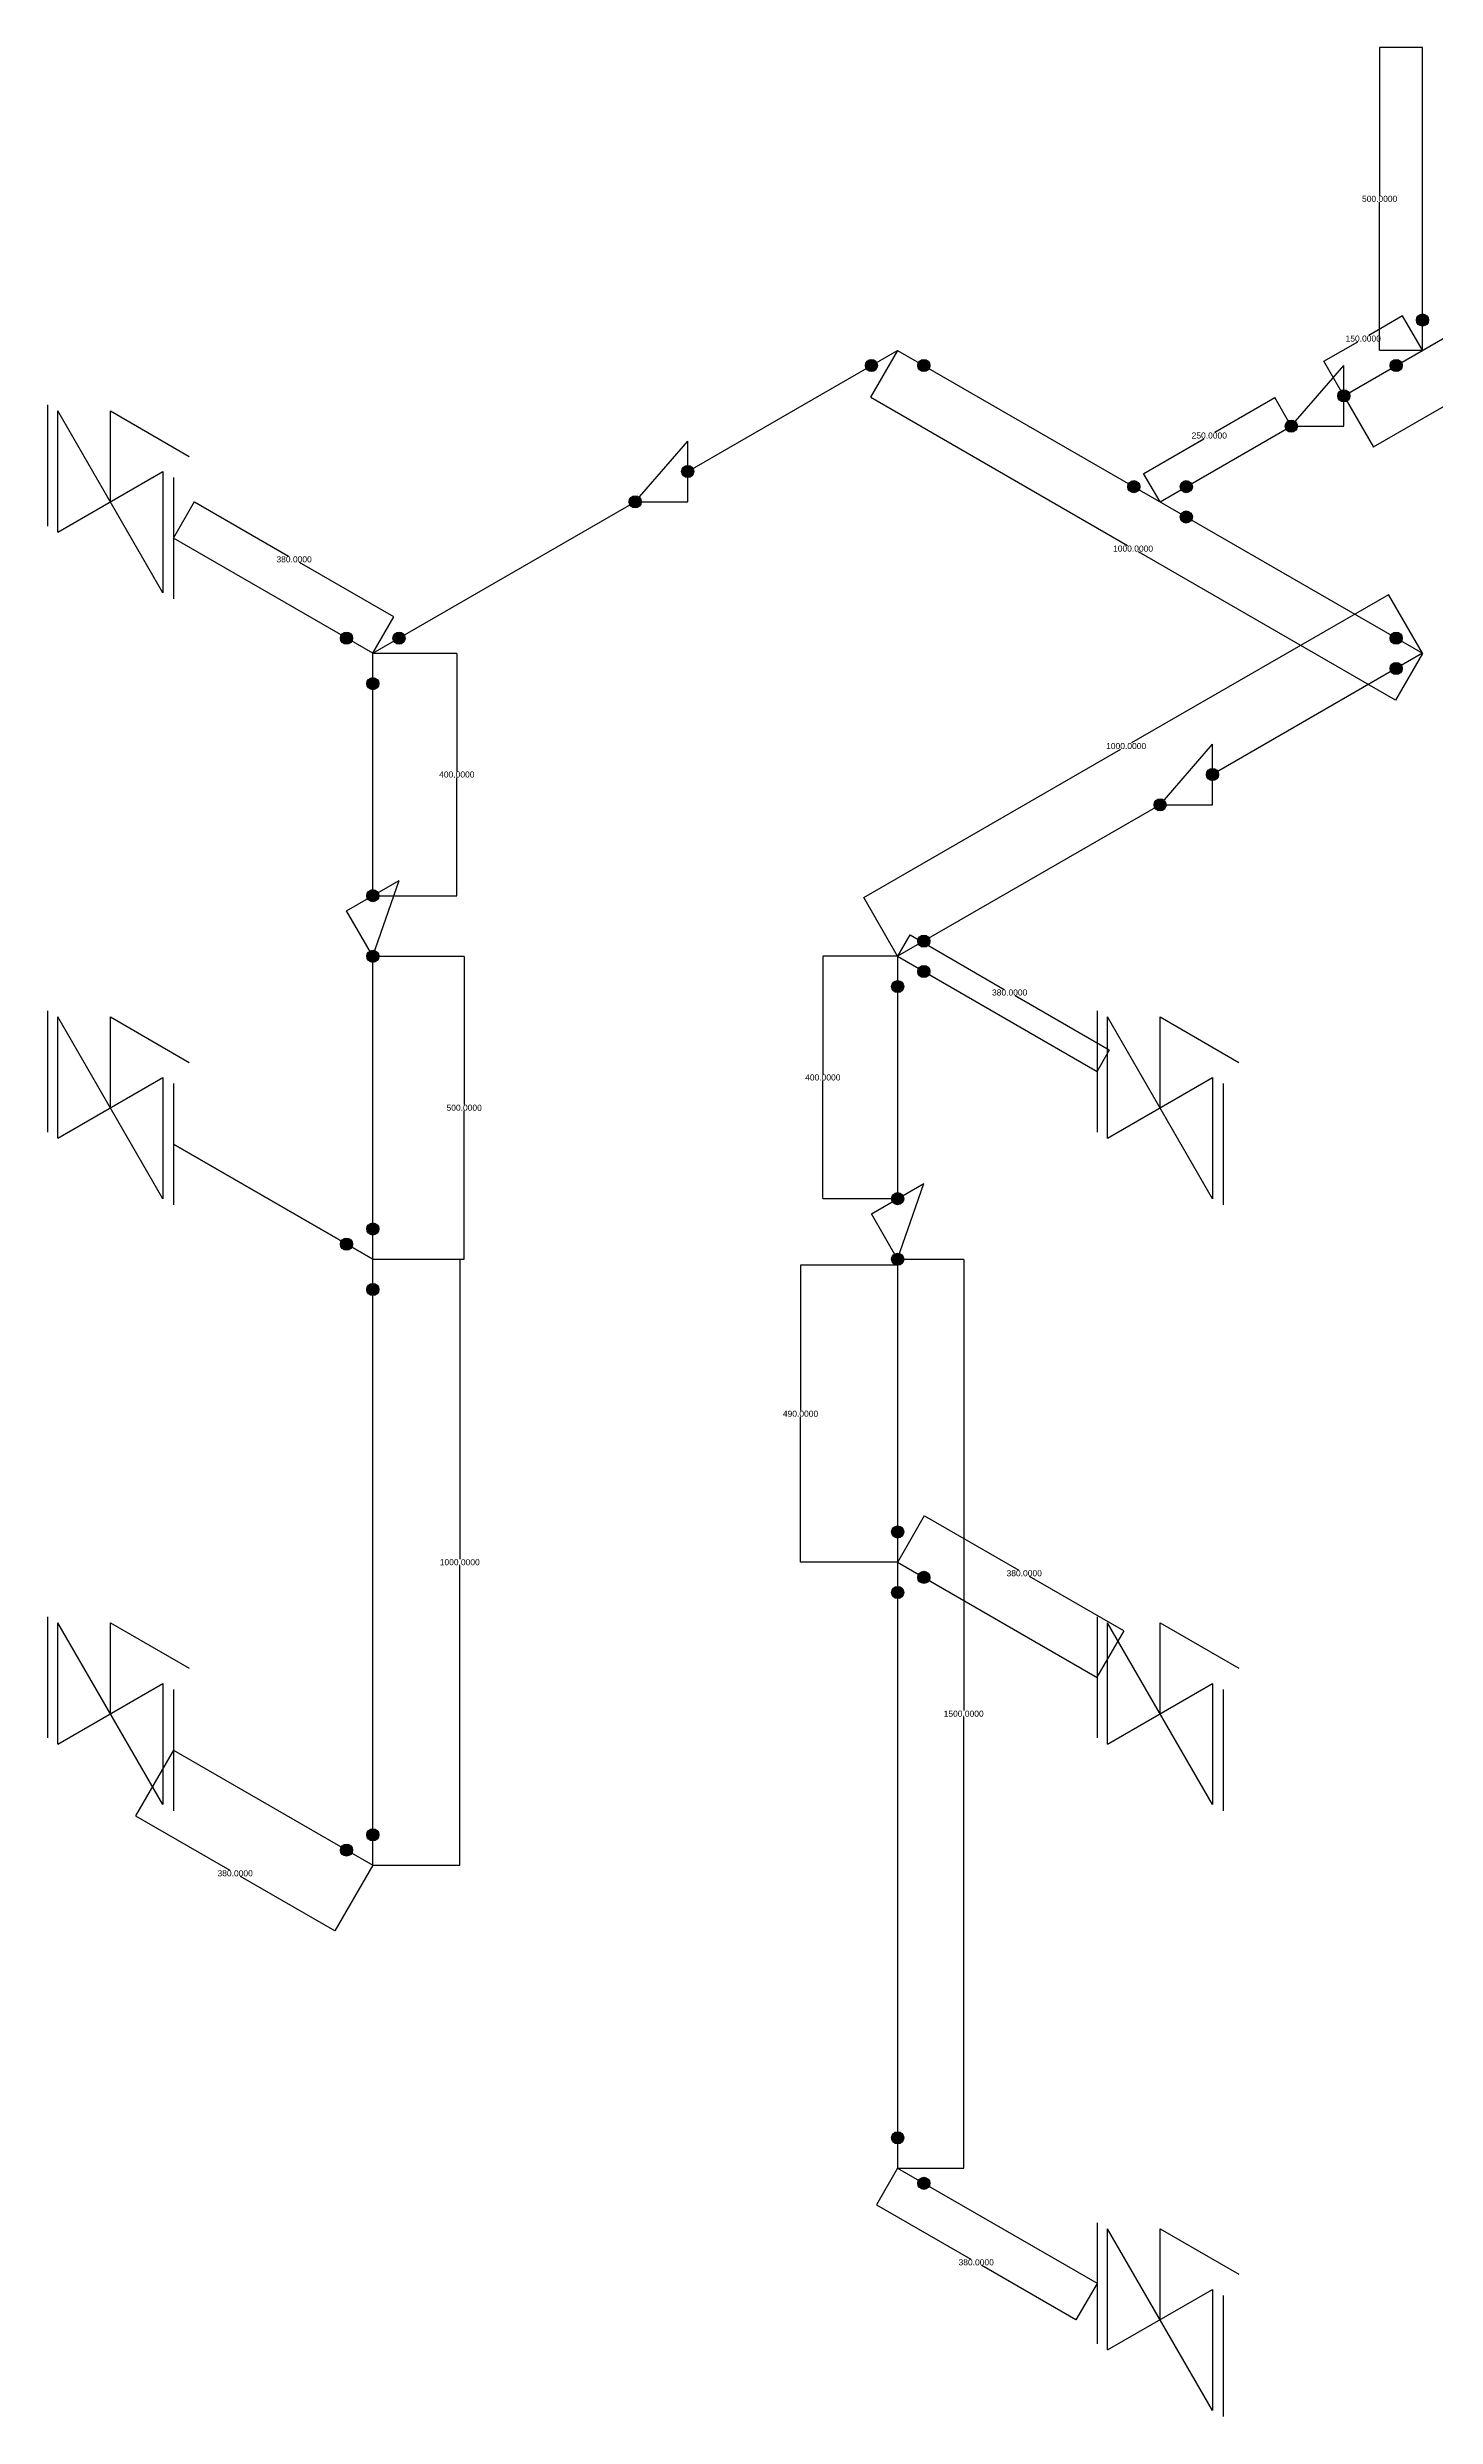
# Model space of a CAD drawing. Header units: millimetres. Extents: x 329 to 4893, y -1410 to 2605.
# Drawn here: x 329 to 2620, y -1410 to 2500 of the extents above; entities that cross this region are included whole.
import ezdxf

# ---------------------------------------------------------------- set-up
doc = ezdxf.new("R2010")
doc.units = ezdxf.units.MM
doc.header["$MEASUREMENT"] = 0
doc.styles.get("Standard").update_dxf_attribs({"font": 'arial.ttf'})
doc.dimstyles.get("Standard").update_dxf_attribs({"dimtxt": 10, "dimasz": 0.18, "dimexe": 0.18, "dimexo": 0.0625, "dimgap": 0.09, "dimtad": 0, "dimtih": 1, "dimtoh": 1, "dimdec": 4, "dimzin": 0, "dimdsep": 46, "dimtxsty": 'Standard', "dimcen": 0.09, "dimadec": 0, "dimazin": 0, "dimtfac": 1, "dimtdec": 4, "dimtofl": 0, "dimtmove": 0, "dimatfit": 3, "dimfxl": 1, "dimtolj": 1, "dimtzin": 0, "dimarcsym": 0})

# ---------------------------------------------------------------- blocks, each defined once
blk = doc.blocks.new('*D10')
at = {"color": 0, "lineweight": -2, "transparency": 16777216}
for p, q in [((3031.1, 2249.9), (3079.9, 2165.4)), ((3079.7, 2165.5), (2807.4, 2008.2)), ((2517.1, 1840.6), (2789.4, 1997.8)), ((2468.2, 1924.9), (2517, 1840.4))]:
    blk.add_line(p, q, dxfattribs=at)
at = {"color": 0, "transparency": 16777216}
for points in [[(3079.7, 2165.5), (3079.7, 2165.4), (3079.8, 2165.5)], [(2517.1, 1840.7), (2517.1, 1840.6), (2516.9, 1840.5)]]:
    blk.add_solid(points, dxfattribs=at)
at = {"layer": 'Defpoints', "color": 0, "transparency": 16777216}
for p in [(3031.1, 2250), (3079.8, 2165.5), (2468.2, 1925)]:
    blk.add_point(p, dxfattribs=at)
at = {"color": 0, "transparency": 16777216, "insert": (2798.4, 2003), "char_height": 10, "attachment_point": 5}
blk.add_mtext('\\A1;650.0000', dxfattribs=at)
blk = doc.blocks.new('*D11')
at = {"color": 0, "lineweight": -2, "transparency": 16777216}
for p, q in [((2598, 2500), (2527.2, 2500)), ((2527.4, 2499.8), (2527.4, 2255.2)), ((2527.4, 2000.2), (2527.4, 2244.8)), ((2598, 2000), (2527.2, 2000))]:
    blk.add_line(p, q, dxfattribs=at)
at = {"color": 0, "transparency": 16777216}
for points in [[(2527.4, 2499.8), (2527.4, 2499.8), (2527.4, 2500)], [(2527.4, 2000.2), (2527.4, 2000.2), (2527.4, 2000)]]:
    blk.add_solid(points, dxfattribs=at)
at = {"layer": 'Defpoints', "color": 0, "transparency": 16777216}
for p in [(2527.4, 2500), (2598.1, 2500), (2598.1, 2000)]:
    blk.add_point(p, dxfattribs=at)
at = {"color": 0, "transparency": 16777216, "insert": (2527.4, 2250), "char_height": 10, "attachment_point": 5}
blk.add_mtext('\\A1;500.0000', dxfattribs=at)
blk = doc.blocks.new('*D12')
at = {"color": 0, "lineweight": -2, "transparency": 16777216}
for p, q in [((2565.1, 2056.8), (2509.3, 2024.6)), ((2598, 2000.1), (2565.1, 2057.1)), ((2435.5, 1982), (2491.3, 2014.2)), ((2468.1, 1925.1), (2435.2, 1982.1))]:
    blk.add_line(p, q, dxfattribs=at)
at = {"color": 0, "transparency": 16777216}
for points in [[(2565.1, 2056.8), (2565.1, 2056.8), (2565.2, 2056.9)], [(2435.5, 1982), (2435.5, 1982), (2435.3, 1981.9)]]:
    blk.add_solid(points, dxfattribs=at)
at = {"layer": 'Defpoints', "color": 0, "transparency": 16777216}
for p in [(2598.1, 2000), (2435.3, 1981.9), (2468.2, 1925)]:
    blk.add_point(p, dxfattribs=at)
at = {"color": 0, "transparency": 16777216, "insert": (2500.3, 2019.4), "char_height": 10, "attachment_point": 5}
blk.add_mtext('\\A1;150.0000', dxfattribs=at)
blk = doc.blocks.new('*D13')
at = {"color": 0, "lineweight": -2, "transparency": 16777216}
for p, q in [((2354.4, 1921.8), (2255.3, 1864.6)), ((2381.5, 1875.1), (2354.4, 1922)), ((2138.2, 1797), (2237.3, 1854.2)), ((2165, 1750.1), (2137.9, 1797))]:
    blk.add_line(p, q, dxfattribs=at)
at = {"color": 0, "transparency": 16777216}
for points in [[(2354.3, 1921.8), (2354.4, 1921.8), (2354.5, 1921.9)], [(2138.1, 1797), (2138.2, 1796.9), (2138, 1796.9)]]:
    blk.add_solid(points, dxfattribs=at)
at = {"layer": 'Defpoints', "color": 0, "transparency": 16777216}
for p in [(2354.5, 1921.9), (2381.6, 1875), (2165.1, 1750)]:
    blk.add_point(p, dxfattribs=at)
at = {"color": 0, "transparency": 16777216, "insert": (2246.3, 1859.4), "char_height": 10, "attachment_point": 5}
blk.add_mtext('\\A1;250.0000', dxfattribs=at)
blk = doc.blocks.new('*D14')
at = {"color": 0, "lineweight": -2, "transparency": 16777216}
for p, q in [((1732, 1999.9), (1687.4, 1922.7)), ((1687.7, 1922.7), (2111.5, 1678)), ((2553.4, 1422.9), (2129.5, 1667.6)), ((2598, 1499.9), (2553.4, 1422.7))]:
    blk.add_line(p, q, dxfattribs=at)
at = {"color": 0, "transparency": 16777216}
for points in [[(1687.7, 1922.8), (1687.6, 1922.7), (1687.5, 1922.8)], [(2553.4, 1422.9), (2553.4, 1422.9), (2553.5, 1422.8)]]:
    blk.add_solid(points, dxfattribs=at)
at = {"layer": 'Defpoints', "color": 0, "transparency": 16777216}
for p in [(1732.1, 2000), (1687.5, 1922.8), (2598.1, 1500)]:
    blk.add_point(p, dxfattribs=at)
at = {"color": 0, "transparency": 16777216, "insert": (2120.5, 1672.8), "char_height": 10, "attachment_point": 5}
blk.add_mtext('\\A1;1000.0000', dxfattribs=at)
blk = doc.blocks.new('*D15')
at = {"color": 0, "lineweight": -2, "transparency": 16777216}
for p, q in [((2542, 1596.8), (2118.1, 1352.1)), ((2598, 1500.1), (2542, 1597.1)), ((1676.2, 1097), (2100.1, 1341.7)), ((1732, 1000.1), (1676, 1097.1))]:
    blk.add_line(p, q, dxfattribs=at)
at = {"color": 0, "transparency": 16777216}
for points in [[(2541.9, 1596.9), (2542, 1596.8), (2542.1, 1596.9)], [(1676.2, 1097), (1676.3, 1097), (1676.1, 1096.9)]]:
    blk.add_solid(points, dxfattribs=at)
at = {"layer": 'Defpoints', "color": 0, "transparency": 16777216}
for p in [(2598.1, 1500), (1676.1, 1096.9), (1732.1, 1000)]:
    blk.add_point(p, dxfattribs=at)
at = {"color": 0, "transparency": 16777216, "insert": (2109.1, 1346.9), "char_height": 10, "attachment_point": 5}
blk.add_mtext('\\A1;1000.0000', dxfattribs=at)
blk = doc.blocks.new('*D16')
at = {"color": 0, "lineweight": -2, "transparency": 16777216}
for p, q in [((1732.1, 1000.1), (1752.5, 1035.4)), ((1752.6, 1035.2), (1907.9, 945.4)), ((2081.3, 845.3), (1926, 935)), ((2061.2, 810.1), (2081.6, 845.4))]:
    blk.add_line(p, q, dxfattribs=at)
at = {"color": 0, "transparency": 16777216}
for points in [[(1752.6, 1035.2), (1752.5, 1035.1), (1752.4, 1035.2)], [(2081.4, 845.4), (2081.3, 845.3), (2081.5, 845.2)]]:
    blk.add_solid(points, dxfattribs=at)
at = {"layer": 'Defpoints', "color": 0, "transparency": 16777216}
for p in [(1732.1, 1000), (2081.5, 845.2), (2061.1, 810)]:
    blk.add_point(p, dxfattribs=at)
at = {"color": 0, "transparency": 16777216, "insert": (1916.9, 940.2), "char_height": 10, "attachment_point": 5}
blk.add_mtext('\\A1;380.0000', dxfattribs=at)
blk = doc.blocks.new('*D17')
at = {"color": 0, "lineweight": -2, "transparency": 16777216}
for p, q in [((1732, 1000), (1608.4, 1000)), ((1608.6, 999.8), (1608.6, 805.2)), ((1608.6, 600.2), (1608.6, 794.8)), ((1732, 600), (1608.4, 600))]:
    blk.add_line(p, q, dxfattribs=at)
at = {"color": 0, "transparency": 16777216}
for points in [[(1608.6, 999.8), (1608.6, 999.8), (1608.6, 1000)], [(1608.6, 600.2), (1608.6, 600.2), (1608.6, 600)]]:
    blk.add_solid(points, dxfattribs=at)
at = {"layer": 'Defpoints', "color": 0, "transparency": 16777216}
for p in [(1732.1, 1000), (1608.6, 600), (1732.1, 600)]:
    blk.add_point(p, dxfattribs=at)
at = {"color": 0, "transparency": 16777216, "insert": (1608.6, 800), "char_height": 10, "attachment_point": 5}
blk.add_mtext('\\A1;400.0000', dxfattribs=at)
blk = doc.blocks.new('*D18')
at = {"color": 0, "lineweight": -2, "transparency": 16777216}
for p, q in [((1732, 490), (1571.6, 490)), ((1571.8, 489.8), (1571.8, 250.2)), ((1571.8, 0.2), (1571.8, 239.8)), ((1732, 0), (1571.6, 0))]:
    blk.add_line(p, q, dxfattribs=at)
at = {"color": 0, "transparency": 16777216}
for points in [[(1571.7, 489.8), (1571.8, 489.8), (1571.8, 490)], [(1571.7, 0.2), (1571.8, 0.2), (1571.8, 0)]]:
    blk.add_solid(points, dxfattribs=at)
at = {"layer": 'Defpoints', "color": 0, "transparency": 16777216}
for p in [(1732.1, 490), (1732.1, 0), (1571.8, 0)]:
    blk.add_point(p, dxfattribs=at)
at = {"color": 0, "transparency": 16777216, "insert": (1571.8, 245), "char_height": 10, "attachment_point": 5}
blk.add_mtext('\\A1;490.0000', dxfattribs=at)
blk = doc.blocks.new('*D19')
at = {"color": 0, "lineweight": -2, "transparency": 16777216}
for p, q in [((1732.1, 0.1), (1776.5, 77)), ((1776.5, 76.7), (1931.9, -13)), ((2105.3, -113.1), (1949.9, -23.4)), ((2061.2, -189.9), (2105.6, -113))]:
    blk.add_line(p, q, dxfattribs=at)
at = {"color": 0, "transparency": 16777216}
for points in [[(1776.6, 76.7), (1776.5, 76.7), (1776.4, 76.8)], [(2105.3, -113.1), (2105.3, -113.1), (2105.5, -113.2)]]:
    blk.add_solid(points, dxfattribs=at)
at = {"layer": 'Defpoints', "color": 0, "transparency": 16777216}
for p in [(1732.1, 0), (2105.5, -113.2), (2061.1, -190)]:
    blk.add_point(p, dxfattribs=at)
at = {"color": 0, "transparency": 16777216, "insert": (1940.9, -18.2), "char_height": 10, "attachment_point": 5}
blk.add_mtext('\\A1;380.0000', dxfattribs=at)
blk = doc.blocks.new('*D20')
at = {"color": 0, "lineweight": -2, "transparency": 16777216}
for p, q in [((1732.1, 500), (1841.2, 500)), ((1841, 499.8), (1841, -244.8)), ((1841, -999.8), (1841, -255.2)), ((1732.1, -1000), (1841.2, -1000))]:
    blk.add_line(p, q, dxfattribs=at)
at = {"color": 0, "transparency": 16777216}
for points in [[(1840.9, 499.8), (1841, 499.8), (1841, 500)], [(1840.9, -999.8), (1841, -999.8), (1841, -1000)]]:
    blk.add_solid(points, dxfattribs=at)
at = {"layer": 'Defpoints', "color": 0, "transparency": 16777216}
for p in [(1732.1, 500), (1732.1, -1000), (1841, -1000)]:
    blk.add_point(p, dxfattribs=at)
at = {"color": 0, "transparency": 16777216, "insert": (1841, -250), "char_height": 10, "attachment_point": 5}
blk.add_mtext('\\A1;1500.0000', dxfattribs=at)
blk = doc.blocks.new('*D21')
at = {"color": 0, "lineweight": -2, "transparency": 16777216}
for p, q in [((1732, -1000.1), (1697.1, -1060.5)), ((1697.3, -1060.5), (1852.7, -1150.2)), ((2026.1, -1250.3), (1870.7, -1160.6)), ((2061.1, -1190.1), (2026.2, -1250.5))]:
    blk.add_line(p, q, dxfattribs=at)
at = {"color": 0, "transparency": 16777216}
for points in [[(1697.4, -1060.4), (1697.3, -1060.5), (1697.2, -1060.4)], [(2026.1, -1250.3), (2026.1, -1250.3), (2026.3, -1250.4)]]:
    blk.add_solid(points, dxfattribs=at)
at = {"layer": 'Defpoints', "color": 0, "transparency": 16777216}
for p in [(1732.1, -1000), (2061.1, -1190), (2026.3, -1250.4)]:
    blk.add_point(p, dxfattribs=at)
at = {"color": 0, "transparency": 16777216, "insert": (1861.7, -1155.4), "char_height": 10, "attachment_point": 5}
blk.add_mtext('\\A1;380.0000', dxfattribs=at)
blk = doc.blocks.new('*D22')
at = {"color": 0, "lineweight": -2, "transparency": 16777216}
for p, q in [((536.9, -310.1), (474.3, -418.5)), ((474.5, -418.5), (629.9, -508.2)), ((866, -500.1), (803.4, -608.5)), ((803.3, -608.3), (647.9, -518.6))]:
    blk.add_line(p, q, dxfattribs=at)
at = {"color": 0, "transparency": 16777216}
for points in [[(474.5, -418.5), (474.5, -418.5), (474.4, -418.4)], [(803.3, -608.3), (803.3, -608.3), (803.4, -608.4)]]:
    blk.add_solid(points, dxfattribs=at)
at = {"layer": 'Defpoints', "color": 0, "transparency": 16777216}
for p in [(536.9, -310), (866, -500), (803.4, -608.4)]:
    blk.add_point(p, dxfattribs=at)
at = {"color": 0, "transparency": 16777216, "insert": (638.9, -513.4), "char_height": 10, "attachment_point": 5}
blk.add_mtext('\\A1;380.0000', dxfattribs=at)
blk = doc.blocks.new('*D23')
at = {"color": 0, "lineweight": -2, "transparency": 16777216}
for p, q in [((866.1, 500), (1009.6, 500)), ((1009.5, 499.8), (1009.5, 5.2)), ((1009.5, -499.8), (1009.5, -5.2)), ((866.1, -500), (1009.6, -500))]:
    blk.add_line(p, q, dxfattribs=at)
at = {"color": 0, "transparency": 16777216}
for points in [[(1009.4, 499.8), (1009.5, 499.8), (1009.5, 500)], [(1009.4, -499.8), (1009.5, -499.8), (1009.5, -500)]]:
    blk.add_solid(points, dxfattribs=at)
at = {"layer": 'Defpoints', "color": 0, "transparency": 16777216}
for p in [(866, 500), (1009.5, 500), (866, -500)]:
    blk.add_point(p, dxfattribs=at)
at = {"color": 0, "transparency": 16777216, "insert": (1009.5, 0), "char_height": 10, "attachment_point": 5}
blk.add_mtext('\\A1;1000.0000', dxfattribs=at)
blk = doc.blocks.new('*D24')
at = {"color": 0, "lineweight": -2, "transparency": 16777216}
for p, q in [((537, 1690.1), (571.7, 1750.3)), ((571.8, 1750), (727.2, 1660.3)), ((900.6, 1560.2), (745.2, 1649.9)), ((866.1, 1500.1), (900.8, 1560.3))]:
    blk.add_line(p, q, dxfattribs=at)
at = {"color": 0, "transparency": 16777216}
for points in [[(571.8, 1750.1), (571.8, 1750), (571.6, 1750.1)], [(900.6, 1560.2), (900.6, 1560.2), (900.7, 1560.1)]]:
    blk.add_solid(points, dxfattribs=at)
at = {"layer": 'Defpoints', "color": 0, "transparency": 16777216}
for p in [(571.6, 1750.1), (536.9, 1690), (866, 1500)]:
    blk.add_point(p, dxfattribs=at)
at = {"color": 0, "transparency": 16777216, "insert": (736.2, 1655.1), "char_height": 10, "attachment_point": 5}
blk.add_mtext('\\A1;380.0000', dxfattribs=at)
blk = doc.blocks.new('*D25')
at = {"color": 0, "lineweight": -2, "transparency": 16777216}
for p, q in [((866.1, 1000), (1017, 1000)), ((1016.8, 999.8), (1016.8, 755.2)), ((1016.8, 500.2), (1016.8, 744.8)), ((866.1, 500), (1017, 500))]:
    blk.add_line(p, q, dxfattribs=at)
at = {"color": 0, "transparency": 16777216}
for points in [[(1016.8, 999.8), (1016.9, 999.8), (1016.8, 1000)], [(1016.8, 500.2), (1016.9, 500.2), (1016.8, 500)]]:
    blk.add_solid(points, dxfattribs=at)
at = {"layer": 'Defpoints', "color": 0, "transparency": 16777216}
for p in [(866, 1000), (1016.8, 1000), (866, 500)]:
    blk.add_point(p, dxfattribs=at)
at = {"color": 0, "transparency": 16777216, "insert": (1016.8, 750), "char_height": 10, "attachment_point": 5}
blk.add_mtext('\\A1;500.0000', dxfattribs=at)
blk = doc.blocks.new('*D26')
at = {"color": 0, "lineweight": -2, "transparency": 16777216}
for p, q in [((866.1, 1500), (1004.9, 1500)), ((1004.7, 1499.8), (1004.7, 1305.2)), ((1004.7, 1100.2), (1004.7, 1294.8)), ((866.1, 1100), (1004.9, 1100))]:
    blk.add_line(p, q, dxfattribs=at)
at = {"color": 0, "transparency": 16777216}
for points in [[(1004.7, 1499.8), (1004.8, 1499.8), (1004.7, 1500)], [(1004.7, 1100.2), (1004.8, 1100.2), (1004.7, 1100)]]:
    blk.add_solid(points, dxfattribs=at)
at = {"layer": 'Defpoints', "color": 0, "transparency": 16777216}
for p in [(866, 1500), (1004.7, 1500), (866, 1100)]:
    blk.add_point(p, dxfattribs=at)
at = {"color": 0, "transparency": 16777216, "insert": (1004.7, 1300), "char_height": 10, "attachment_point": 5}
blk.add_mtext('\\A1;400.0000', dxfattribs=at)

msp = doc.modelspace()

# ---------------------------------------------------------------- hatches: boundary and pattern name
h = msp.add_hatch(color=4)
h.dxf.hatch_style = 1
h.paths.add_polyline_path([(2608.07621, 2050, 1), (2588.07621, 2050, 1)])
h = msp.add_hatch(color=4)
h.dxf.hatch_style = 1
h.paths.add_polyline_path([(1698.74954, 1975, 1), (1678.74954, 1975, 1)])
h = msp.add_hatch(color=4)
h.dxf.hatch_style = 1
h.paths.add_polyline_path([(1785.35208, 1975, 1), (1765.35208, 1975, 1)])
h = msp.add_hatch(color=4)
h.dxf.hatch_style = 1
h.paths.add_polyline_path([(2564.77494, 1975, 1), (2544.77494, 1975, 1)])
h = msp.add_hatch(color=1)
h.dxf.hatch_style = 1
h.paths.add_polyline_path([(2458.1724, 1925, 1), (2478.1724, 1925, 1)])
h = msp.add_hatch(color=1)
h.dxf.hatch_style = 1
h.paths.add_polyline_path([(2371.56986, 1875, 1), (2391.56986, 1875, 1)])
h = msp.add_hatch(color=1)
h.dxf.hatch_style = 1
h.paths.add_polyline_path([(1375.64065, 1800, 1), (1395.64065, 1800, 1)])
h = msp.add_hatch(color=1)
h.dxf.hatch_style = 1
h.paths.add_polyline_path([(1289.03811, 1750, 1), (1309.03811, 1750, 1)])
h = msp.add_hatch(color=4)
h.dxf.hatch_style = 1
h.paths.add_polyline_path([(2131.76224, 1775, 1), (2111.76224, 1775, 1)])
h = msp.add_hatch(color=4)
h.dxf.hatch_style = 1
h.paths.add_polyline_path([(2218.36478, 1775, 1), (2198.36478, 1775, 1)])
h = msp.add_hatch(color=4)
h.dxf.hatch_style = 1
h.paths.add_polyline_path([(2218.36478, 1725, 1), (2198.36478, 1725, 1)])
h = msp.add_hatch(color=4)
h.dxf.hatch_style = 1
h.paths.add_polyline_path([(832.72413, 1525, 1), (812.72413, 1525, 1)])
h = msp.add_hatch(color=4)
h.dxf.hatch_style = 1
h.paths.add_polyline_path([(919.32667, 1525, 1), (899.32667, 1525, 1)])
h = msp.add_hatch(color=4)
h.dxf.hatch_style = 1
h.paths.add_polyline_path([(2564.77494, 1525, 1), (2544.77494, 1525, 1)])
h = msp.add_hatch(color=4)
h.dxf.hatch_style = 1
h.paths.add_polyline_path([(876.0254, 1450, 1), (856.0254, 1450, 1)])
h = msp.add_hatch(color=4)
h.dxf.hatch_style = 1
h.paths.add_polyline_path([(2564.77494, 1475, 1), (2544.77494, 1475, 1)])
h = msp.add_hatch(color=1)
h.dxf.hatch_style = 1
h.paths.add_polyline_path([(2241.66605, 1300, 1), (2261.66605, 1300, 1)])
h = msp.add_hatch(color=1)
h.dxf.hatch_style = 1
h.paths.add_polyline_path([(2155.06351, 1250, 1), (2175.06351, 1250, 1)])
h = msp.add_hatch(color=1)
h.dxf.hatch_style = 1
h.paths.add_polyline_path([(856.0254, 1100, 1), (876.0254, 1100, 1)])
h = msp.add_hatch(color=4)
h.dxf.hatch_style = 1
h.paths.add_polyline_path([(1785.35208, 1025, 1), (1765.35208, 1025, 1)])
h = msp.add_hatch(color=1)
h.dxf.hatch_style = 1
h.paths.add_polyline_path([(856.0254, 1000, 1), (876.0254, 1000, 1)])
h = msp.add_hatch(color=4)
h.dxf.hatch_style = 1
h.paths.add_polyline_path([(1785.35208, 975, 1), (1765.35208, 975, 1)])
h = msp.add_hatch(color=4)
h.dxf.hatch_style = 1
h.paths.add_polyline_path([(1742.05081, 950, 1), (1722.05081, 950, 1)])
h = msp.add_hatch(color=1)
h.dxf.hatch_style = 1
h.paths.add_polyline_path([(1722.05081, 600, 1), (1742.05081, 600, 1)])
h = msp.add_hatch(color=4)
h.dxf.hatch_style = 1
h.paths.add_polyline_path([(876.0254, 550, 1), (856.0254, 550, 1)])
h = msp.add_hatch(color=4)
h.dxf.hatch_style = 1
h.paths.add_polyline_path([(832.72413, 525, 1), (812.72413, 525, 1)])
h = msp.add_hatch(color=1)
h.dxf.hatch_style = 1
h.paths.add_polyline_path([(1722.05081, 500, 1), (1742.05081, 500, 1)])
h = msp.add_hatch(color=4)
h.dxf.hatch_style = 1
h.paths.add_polyline_path([(876.0254, 450, 1), (856.0254, 450, 1)])
h = msp.add_hatch(color=4)
h.dxf.hatch_style = 1
h.paths.add_polyline_path([(1742.05081, 50, 1), (1722.05081, 50, 1)])
h = msp.add_hatch(color=4)
h.dxf.hatch_style = 1
h.paths.add_polyline_path([(1785.35208, -25, 1), (1765.35208, -25, 1)])
h = msp.add_hatch(color=4)
h.dxf.hatch_style = 1
h.paths.add_polyline_path([(1742.05081, -50, 1), (1722.05081, -50, 1)])
h = msp.add_hatch(color=4)
h.dxf.hatch_style = 1
h.paths.add_polyline_path([(832.72413, -475, 1), (812.72413, -475, 1)])
h = msp.add_hatch(color=4)
h.dxf.hatch_style = 1
h.paths.add_polyline_path([(876.0254, -450, 1), (856.0254, -450, 1)])
h = msp.add_hatch(color=4)
h.dxf.hatch_style = 1
h.paths.add_polyline_path([(1742.05081, -950, 1), (1722.05081, -950, 1)])
h = msp.add_hatch(color=4)
h.dxf.hatch_style = 1
h.paths.add_polyline_path([(1785.35208, -1025, 1), (1765.35208, -1025, 1)])

# ---------------------------------------------------------------- linework, layer by layer
for p, q in [((2598.07621, 2000), (2598.07621, 2500)), ((2468.1724, 1925), (3031.08891, 2250)), ((1385.64065, 1800), (1732.05081, 2000)), ((1732.05081, 2000), (2598.07621, 1500)), ((2381.56986, 1875), (2468.1724, 1975)), ((2468.1724, 1875), (2468.1724, 1975)), ((329.08965, 1910), (329.08965, 1710)), ((346.41016, 1700), (346.41016, 1900)), ((519.61524, 1600), (346.41016, 1900)), ((433.0127, 1750), (433.0127, 1900)), ((433.0127, 1900), (562.91651, 1825)), ((1299.03811, 1750), (1385.64065, 1850)), ((1385.64065, 1750), (1385.64065, 1850)), ((2165.06351, 1750), (2381.56986, 1875)), ((2381.56986, 1875), (2468.1724, 1875)), ((346.41016, 1700), (519.61524, 1800)), ((519.61524, 1800), (519.61524, 1600)), ((536.93575, 1790), (536.93575, 1590)), ((866.0254, 1500), (1299.03811, 1750)), ((1299.03811, 1750), (1385.64065, 1750)), ((866.0254, 1500), (536.93575, 1690)), ((866.0254, 1100), (866.0254, 1500)), ((2598.07621, 1500), (2251.66605, 1300)), ((2165.06351, 1250), (2251.66605, 1350)), ((2251.66605, 1250), (2251.66605, 1350)), ((2165.06351, 1250), (1732.05081, 1000)), ((2165.06351, 1250), (2251.66605, 1250)), ((822.72413, 1075), (909.32667, 1125)), ((866.0254, 1000), (909.32667, 1125)), ((866.0254, 1000), (822.72413, 1075)), ((866.0254, 500), (866.0254, 1000)), ((1732.05081, 1000), (1732.05081, 1000)), ((1732.05081, 1000), (1732.05081, 600)), ((1732.05081, 1000), (2061.14046, 810)), ((329.08965, 910), (329.08965, 710)), ((346.41016, 700), (346.41016, 900)), ((519.61524, 600), (346.41016, 900)), ((433.0127, 750), (433.0127, 900)), ((433.0127, 900), (562.91651, 825)), ((2061.14046, 910), (2061.14046, 710)), ((2078.46097, 700), (2078.46097, 900)), ((2251.66605, 600), (2078.46097, 900)), ((2165.06351, 750), (2165.06351, 900)), ((2165.06351, 900), (2294.96732, 825)), ((346.41016, 700), (519.61524, 800)), ((519.61524, 800), (519.61524, 600)), ((536.93575, 790), (536.93575, 590)), ((2078.46097, 700), (2251.66605, 800)), ((2251.66605, 800), (2251.66605, 600)), ((2268.98656, 790), (2268.98656, 590)), ((866.0254, 500), (536.93575, 690)), ((536.93575, 690), (866.0254, 500)), ((1688.74954, 575), (1775.35208, 625)), ((1732.05081, 500), (1775.35208, 625)), ((1732.05081, 500), (1688.74954, 575)), ((866.0254, -500), (866.0254, 500)), ((1732.05081, 500), (1732.05081, -1000)), ((1732.05081, 0), (2061.14046, -190)), ((329.08965, -90), (329.08965, -290)), ((346.41016, -300), (346.41016, -100)), ((519.61524, -400), (346.41016, -100)), ((433.0127, -250), (433.0127, -100)), ((433.0127, -100), (562.91651, -175)), ((2061.14046, -90), (2061.14046, -290)), ((2078.46097, -300), (2078.46097, -100)), ((2251.66605, -400), (2078.46097, -100)), ((2165.06351, -250), (2165.06351, -100)), ((2165.06351, -100), (2294.96732, -175)), ((346.41016, -300), (519.61524, -200)), ((519.61524, -200), (519.61524, -400)), ((519.61524, -200), (519.61524, -400)), ((519.61524, -200), (519.61524, -400)), ((536.93575, -210), (536.93575, -410)), ((2078.46097, -300), (2251.66605, -200)), ((2251.66605, -200), (2251.66605, -400)), ((2268.98656, -210), (2268.98656, -410)), ((536.93575, -310), (866.0254, -500)), ((1732.05081, -1000), (2061.14046, -1190)), ((2061.14046, -1090), (2061.14046, -1290)), ((2078.46097, -1300), (2078.46097, -1100)), ((2251.66605, -1400), (2078.46097, -1100)), ((2165.06351, -1250), (2165.06351, -1100)), ((2165.06351, -1100), (2294.96732, -1175)), ((2078.46097, -1300), (2251.66605, -1200)), ((2251.66605, -1200), (2251.66605, -1400)), ((2268.98656, -1210), (2268.98656, -1410))]:
    msp.add_line(p, q)
for centre in [(2598.07621, 2050), (1688.74954, 1975), (1775.35208, 1975), (2554.77494, 1975), (2468.1724, 1925), (2381.56986, 1875), (1385.64065, 1800), (1299.03811, 1750), (2121.76224, 1775), (2208.36478, 1775), (2208.36478, 1725), (822.72413, 1525), (909.32667, 1525), (2554.77494, 1525), (866.0254, 1450), (2554.77494, 1475), (2251.66605, 1300), (2165.06351, 1250), (866.0254, 1100), (1775.35208, 1025), (866.0254, 1000), (1775.35208, 975), (1732.05081, 950), (1732.05081, 600), (866.0254, 550), (822.72413, 525), (1732.05081, 500), (866.0254, 450), (1732.05081, 50), (1775.35208, -25), (1732.05081, -50), (822.72413, -475), (866.0254, -450), (1732.05081, -950), (1775.35208, -1025)]:
    msp.add_circle(centre, 10)

# ---------------------------------------------------------------- dimensions: what is measured, and where the dimension line sits
for base, p1, p2, picture, middle in [((2527.41834, 2500), (2598.07621, 2000), (2598.07621, 2500), '*D11', (2527.41834, 2250)), ((1004.74668, 1500), (866.0254, 1100), (866.0254, 1500), '*D26', (1004.74668, 1300)), ((1016.84593, 1000), (866.0254, 500), (866.0254, 1000), '*D25', (1016.84593, 750)), ((1608.58886, 600), (1732.05081, 1000), (1732.05081, 600), '*D17', (1608.58886, 800)), ((1009.46419, 500), (866.0254, -500), (866.0254, 500), '*D23', (1009.46419, 0)), ((1571.76352, 0), (1732.05081, 490), (1732.05081, 0), '*D18', (1571.76352, 245)), ((1840.97267, -1000), (1732.05081, 500), (1732.05081, -1000), '*D20', (1840.97267, -250))]:
    dim = msp.add_linear_dim(base=base, p1=p1, p2=p2, angle=90, dimstyle='Standard')
    dim.commit()
    dim.dimension.update_dxf_attribs({"geometry": picture, "text_midpoint": middle})
for p1, p2, distance, picture, middle in [((2468.1724, 1925), (3031.08891, 2250), -97.52071, '*D10', (2798.39101, 2003.04459)), ((2598.07621, 2000), (2468.1724, 1925), -65.70029, '*D12', (2500.27416, 2019.39812)), ((2598.07621, 1500), (1732.05081, 2000), 89.10563, '*D14', (2120.51069, 1672.83226)), ((2165.06351, 1750), (2381.56986, 1875), 54.12143, '*D13', (2246.25597, 1859.37053)), ((866.0254, 1500), (536.93575, 1690), -69.42016, '*D24', (736.19066, 1655.11962)), ((2598.07621, 1500), (1732.05081, 1000), -111.92083, '*D15', (2109.10309, 1346.92628)), ((1732.05081, 1000), (2061.14046, 810), 40.70179, '*D16', (1916.94653, 940.24878)), ((1732.05081, 0), (2061.14046, -190), 88.68159, '*D19', (1940.93643, -18.19949)), ((536.93575, -310), (866.0254, -500), -125.15528, '*D22', (638.90294, -513.38765)), ((1732.05081, -1000), (2061.14046, -1190), -69.72243, '*D21', (1861.73442, -1155.38139))]:
    dim = msp.add_aligned_dim(p1=p1, p2=p2, distance=distance, dimstyle='Standard')
    dim.commit()
    dim.dimension.update_dxf_attribs({"geometry": picture, "text_midpoint": middle})

doc.saveas('drawing.dxf')
